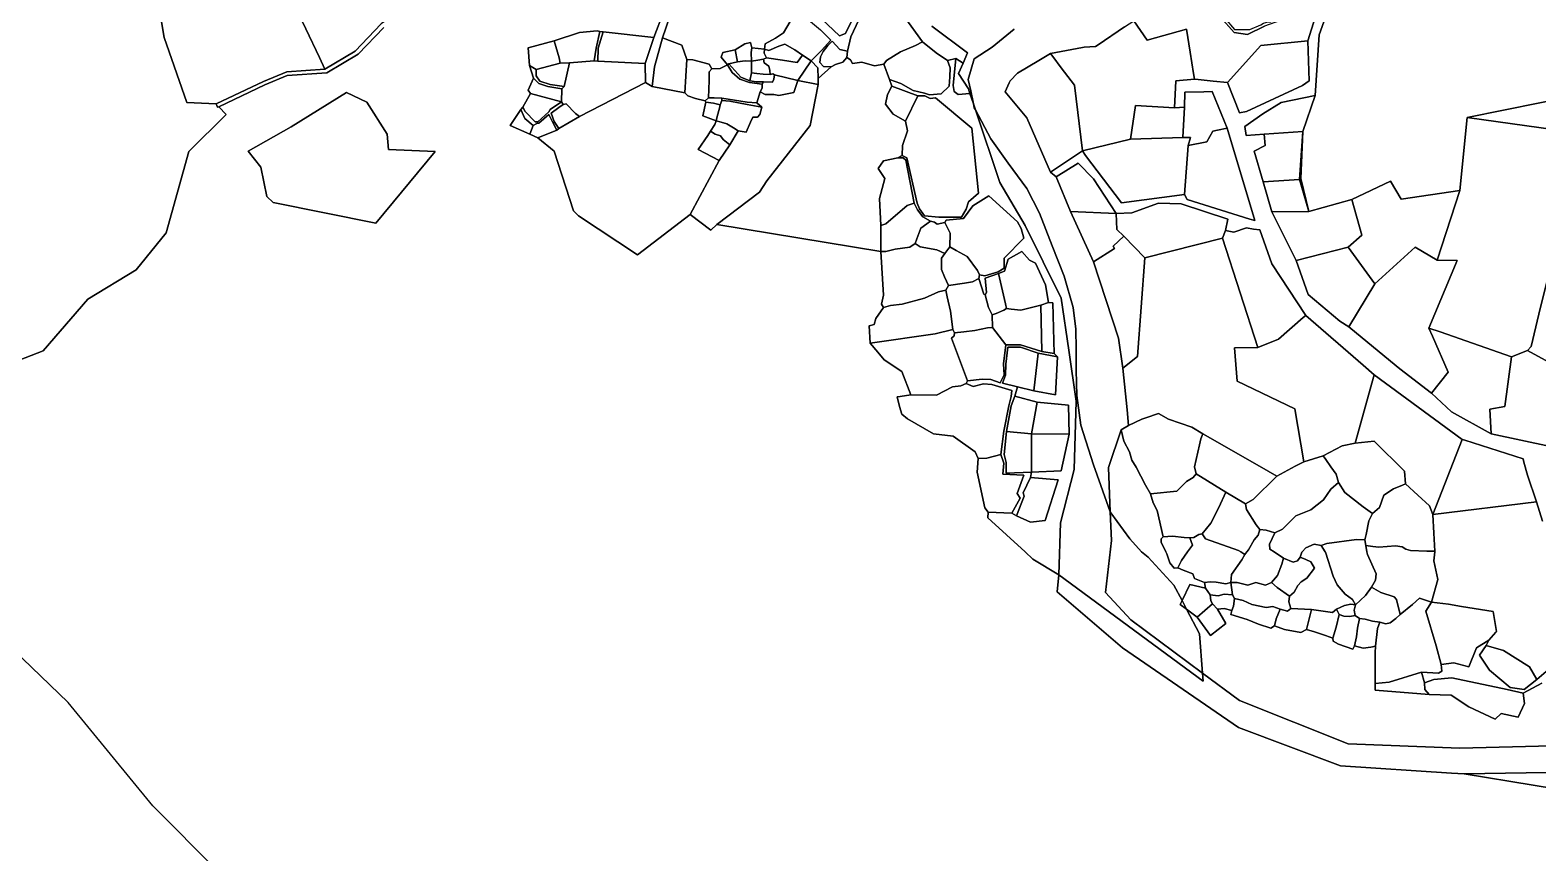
# Model space of a CAD drawing. Extents: x 542555 to 550520, y 1840485 to 1846995.
# Drawn here: x 545214 to 545901, y 1841863 to 1842238 of the extents above; entities that cross this region are included whole.
import ezdxf

# ---------------------------------------------------------------- set-up
doc = ezdxf.new("R2010")
doc.units = 0
doc.layers.add('Level 30', color=7, linetype='Continuous')

msp = doc.modelspace()

# ---------------------------------------------------------------- linework, layer by layer
at = {"layer": 'Level 30'}
for points in [[(545333.43, 1842251.43), (545344.81, 1842282.33), (545350.15, 1842290.67), (545357.52, 1842290.79), (545363.05, 1842299.51), (545363.95, 1842313.6), (545384.76, 1842326.19), (545391.99, 1842325.93), (545413.57, 1842320.89), (545421.29, 1842319.16), (545425.43, 1842312.66), (545429.79, 1842304.23), (545422.92, 1842302.16), (545417.95, 1842301.06), (545406.2, 1842292.88), (545402.12, 1842284.42), (545402.84, 1842248.23), (545385.67, 1842248.75), (545378.92, 1842244.22), (545374.03, 1842240.75), (545362.07, 1842228.25), (545348.26, 1842220), (545345.84, 1842225.35)], [(545219.93, 1842091.72), (545206.25, 1842086.34), (545165.95, 1842138.52), (545110.84, 1842188.15), (545071.35, 1842214.8), (545163.51, 1842303.71), (545217.76, 1842290.23), (545222.0991, 1842285.7313), (545224.17, 1842280.82), (545226.7429, 1842280.9166), (545236.79, 1842270.5), (545251.61, 1842258.82), (545273.22, 1842245.27), (545275.09, 1842234.48), (545285.43, 1842204.79), (545298.73, 1842204.17), (545299.44, 1842202.67), (545299.9295, 1842202.9025), (545303.32, 1842199.32), (545286.33, 1842182.54), (545275.97, 1842145.43), (545262.36, 1842128.62), (545240.33, 1842115.24)], [(545577.76, 1842266.67), (545594.39, 1842257.81), (545592.85, 1842254.2), (545591.38, 1842249.38), (545589.53, 1842244.3), (545585.54, 1842236.32), (545582.82, 1842235.3), (545572.11, 1842245.45), (545558.08, 1842250.37), (545560.38, 1842253.06)], [(545333.43, 1842251.43), (545345.84, 1842225.35), (545348.26, 1842220), (545331.05, 1842218.86), (545320.39, 1842214.46), (545298.73, 1842204.17), (545285.43, 1842204.79), (545275.09, 1842234.48), (545273.22, 1842245.27), (545288.87, 1842253.39), (545320.18, 1842254.47)], [(545754.74, 1842252.19), (545755.22, 1842253.49), (545755.9, 1842249.94), (545756.58, 1842247.92), (545757.84, 1842245.13), (545758.45, 1842243.28), (545762.8, 1842238.1), (545769.8, 1842238.07), (545774.91, 1842240.17), (545776.08, 1842241), (545778.26, 1842241.6), (545779.42, 1842241.64), (545782.93, 1842243.64), (545782.35, 1842244.88), (545787.2, 1842256.15), (545794.84, 1842253.02), (545783.81, 1842242.18), (545776.6, 1842239.7), (545768.78, 1842235.91), (545762.79, 1842236.74), (545756.56, 1842243.67), (545754.6, 1842248.6)], [(545549.04, 1842231.53), (545548.6, 1842229.14), (545542.86, 1842229.78), (545542.3, 1842232.12), (545539.71, 1842231.61), (545535.28, 1842228.8), (545529.72, 1842227.56), (545528.95, 1842225.5), (545531.74, 1842222.06), (545528.42, 1842220.31), (545524.64, 1842220.21), (545523.42, 1842222.38), (545515.94, 1842224.22), (545513.31, 1842224.39), (545511, 1842230.94), (545502.13, 1842234.29), (545505.4, 1842243.56), (545506.46, 1842245.06), (545513.63, 1842245.66), (545541.77, 1842246.59), (545558.57, 1842246.55), (545561.88, 1842244.39), (545557.26, 1842236.55), (545553.71, 1842234.14)], [(545604.31, 1842223.99), (545603.12, 1842222.34), (545598.87, 1842221.57), (545593.02, 1842223.28), (545588.73, 1842222.69), (545587.94, 1842224.3), (545586.22, 1842225.28), (545586.46, 1842228.18), (545587.97, 1842234.76), (545595.34, 1842250.33), (545598.5, 1842251.35), (545605.81, 1842248.04), (545612.25, 1842244.04), (545620.67, 1842232.51), (545617.49, 1842230.9), (545610.58, 1842227.91)], [(545574.6, 1842228.52), (545569.99, 1842223.87), (545566, 1842226.37), (545562.5, 1842228.92), (545558, 1842231.36), (545555.23, 1842230.52), (545550.69, 1842228.49), (545548.6, 1842229.14), (545549.04, 1842231.53), (545553.71, 1842234.14), (545557.26, 1842236.55), (545561.88, 1842244.39), (545569.57, 1842241.69), (545574.24, 1842237.95), (545578.9, 1842233.19)], [(545716.95, 1842242.13), (545723.06, 1842233.3), (545740.94, 1842238.2), (545742.6481, 1842227.7169), (545744.21, 1842218.1305), (545744.65, 1842215.43), (545736.06, 1842214.77), (545735.45, 1842202.42), (545717.8, 1842203.43), (545715.42, 1842188.06), (545693.6, 1842182.85), (545689.95, 1842212.72), (545683.9129, 1842220.7178), (545680.0467, 1842225.8396), (545679.05, 1842227.16), (545693.63, 1842229.98), (545694.3698, 1842230.0264), (545699.53, 1842230.35), (545700.6804, 1842231.13), (545712.7, 1842239.28)], [(545455.56, 1842222.82), (545444.62, 1842219.9), (545441.57, 1842221.7), (545441.04, 1842229.82), (545452.76, 1842233.02), (545455.03, 1842225.22)], [(545472.35, 1842237.57), (545473.68, 1842237.26), (545472, 1842229.61), (545471.03, 1842223.78), (545459.77, 1842222.85), (545455.56, 1842222.82), (545455.03, 1842225.22), (545452.76, 1842233.02), (545464.38, 1842236.81)], [(545473.68, 1842237.26), (545475.07, 1842237.12), (545472.94, 1842229.65), (545472.64, 1842223.72), (545471.03, 1842223.78), (545472, 1842229.61)], [(545475.07, 1842237.12), (545498.19, 1842234.48), (545494.29, 1842222.57), (545472.64, 1842223.72), (545472.94, 1842229.65)], [(545513.31, 1842224.39), (545512.31, 1842209.25), (545497.54, 1842212.15), (545498.49, 1842221.09), (545502.13, 1842234.29), (545511, 1842230.94)], [(545535.28, 1842228.8), (545539.71, 1842231.61), (545542.3, 1842232.12), (545542.86, 1842229.78), (545542.56, 1842227.71), (545542.7, 1842223.72), (545539.86, 1842223.78), (545536.29, 1842223.34)], [(545556.94, 1842224.16), (545549.64, 1842225.16), (545548.57, 1842227.34), (545548.6, 1842229.14), (545550.69, 1842228.49), (545555.23, 1842230.52), (545558, 1842231.36), (545562.5, 1842228.92), (545566, 1842226.37), (545563.52, 1842223.13)], [(545586.46, 1842228.18), (545586.22, 1842225.28), (545584.42, 1842223.23), (545581.05, 1842222.13), (545578.98, 1842221.15), (545575.59, 1842221.24), (545573.85, 1842223.11), (545574.15, 1842225.6), (545575.38, 1842228.02), (545577.6, 1842230.84), (545579.44, 1842232.84), (545583, 1842229.04)], [(545633.32, 1842220.61), (545633.07, 1842216.59), (545632.76, 1842212.29), (545629.19, 1842208.8), (545623.84, 1842208.4), (545621.63, 1842209.06), (545616.39, 1842210.31), (545610.81, 1842213.45), (545605.69, 1842215.34), (545603.12, 1842222.34), (545604.31, 1842223.99), (545610.58, 1842227.91), (545617.49, 1842230.9), (545620.67, 1842232.51), (545626.89, 1842227.44), (545632.08, 1842224)], [(545768.36, 1842200.75), (545765.08, 1842200.13), (545759.69, 1842213.98), (545774.92, 1842230.85), (545796.25, 1842232.89), (545796.97, 1842214.67), (545793.85, 1842212.63)], [(545513.31, 1842224.39), (545515.94, 1842224.22), (545523.42, 1842222.38), (545524.64, 1842220.21), (545523.41, 1842218.83), (545523.4, 1842214.9), (545523.22, 1842206.98), (545521.65, 1842205.66), (545517.16, 1842206.61), (545513.71, 1842207.81), (545512.31, 1842209.25)], [(545611.62, 1842185.29), (545611.43, 1842180.62), (545609.47, 1842179.56), (545602.97, 1842178.27), (545600.44, 1842174.71), (545603.52, 1842170.17), (545601.13, 1842161.06), (545601.66, 1842148.75), (545601.69, 1842136.94), (545527.02, 1842149.2), (545546.4, 1842163.98), (545549.72, 1842169.17), (545569.44, 1842194.3), (545573.18, 1842213.02), (545573.13, 1842215.82), (545578.98, 1842221.15), (545581.05, 1842222.13), (545584.42, 1842223.23), (545586.22, 1842225.28), (545587.94, 1842224.3), (545588.73, 1842222.69), (545593.02, 1842223.28), (545598.87, 1842221.57), (545603.12, 1842222.34), (545605.69, 1842215.34), (545606.64, 1842212.24), (545604.75, 1842208.46), (545603.78, 1842204.14), (545607.3, 1842199.58), (545613, 1842196.36), (545613.79, 1842191.89)], [(545535.28, 1842228.8), (545536.29, 1842223.34), (545532.42, 1842222.44), (545531.74, 1842222.06), (545528.95, 1842225.5), (545529.72, 1842227.56)], [(545548.6, 1842229.14), (545548.57, 1842227.34), (545549.64, 1842225.16), (545548.21, 1842224.66), (545545.6, 1842224.11), (545542.7, 1842223.72), (545542.56, 1842227.71), (545542.86, 1842229.78)], [(545548.21, 1842224.66), (545548.5, 1842222.99), (545550.65, 1842221.48), (545551.15, 1842219.39), (545551.27, 1842217.59), (545548.09, 1842217.76), (545545.19, 1842218.06), (545542.76, 1842218.34), (545542.79, 1842221.04), (545542.7, 1842223.72), (545545.6, 1842224.11)], [(545566, 1842226.37), (545569.99, 1842223.87), (545563.84, 1842214.81), (545553.29, 1842217.41), (545552.5, 1842217.96), (545551.27, 1842217.59), (545551.15, 1842219.39), (545550.65, 1842221.48), (545548.5, 1842222.99), (545548.21, 1842224.66), (545549.64, 1842225.16), (545556.94, 1842224.16), (545563.52, 1842223.13)], [(545655.9, 1842168.32), (545667.48, 1842148.82), (545683.89, 1842115.68), (545687.32, 1842092.03), (545690.78, 1842068.75), (545689.73, 1842037.53), (545683.5, 1842013.28), (545682.75, 1841989.62), (545670.98, 1841996.72), (545667.4, 1842000), (545650.38, 1842015.58), (545650.53, 1842018.17), (545661.42, 1842017.7), (545663.49, 1842016.5), (545669.86, 1842013.63), (545676.53, 1842014.32), (545682.56, 1842032.86), (545669.88, 1842033.9), (545670.3, 1842036.33), (545683.92, 1842036.91), (545687.55, 1842053.62), (545687.26, 1842066.89), (545672.88, 1842068.32), (545662.79, 1842070.99), (545664, 1842075.28), (545671.49, 1842073.47), (545681.29, 1842071.54), (545682.24, 1842088.89), (545680.73, 1842090.47), (545680.14, 1842113.6), (545678.14, 1842113.64), (545676.69, 1842121.68), (545672.11, 1842131.55), (545669.43, 1842133.06), (545665.98, 1842136.9), (545659.75, 1842133.37), (545658.1, 1842127.93), (545655.36, 1842126.97), (545649.21, 1842124.84), (545649.88, 1842118.22), (545649.3, 1842117.26), (545648.7, 1842117.44), (545646.29, 1842124.58), (545646.71, 1842126.26), (545649.12, 1842125.91), (545655.16, 1842127.67), (545657.92, 1842129.4), (545657.94, 1842133.89), (545666.86, 1842143.04), (545665.66, 1842147.44), (545663.91, 1842150.41), (545650.84, 1842162.34), (545643.58, 1842157.81), (545639.38, 1842152.01), (545631.5, 1842151.25), (545630.84, 1842150.08), (545627.39, 1842149.37), (545626.12, 1842150.33), (545624.38, 1842150.72), (545620.81, 1842152.74), (545618.41, 1842155.96), (545616.95, 1842158.93), (545613.12, 1842178.61), (545611.84, 1842179.68), (545609.47, 1842179.56), (545611.43, 1842180.62), (545613.61, 1842179.63), (545618.2, 1842159), (545619.26, 1842156.31), (545621.56, 1842153.22), (545628.05, 1842152.54), (545629.91, 1842152.63), (545638.4, 1842152.62), (545640.56, 1842156.3), (545641.57, 1842159.62), (545646.18, 1842163.55), (545643.19, 1842193.16), (545626.65, 1842206.93), (545624.22, 1842206.62), (545621.67, 1842207.92), (545618.56, 1842207.89), (545606.64, 1842212.24), (545605.69, 1842215.34), (545610.81, 1842213.45), (545616.39, 1842210.31), (545621.63, 1842209.06), (545623.84, 1842208.4), (545629.19, 1842208.8), (545632.76, 1842212.29), (545633.07, 1842216.59), (545633.32, 1842220.61), (545632.08, 1842224), (545635.94, 1842224.84), (545634.62, 1842212.6), (545635.14, 1842209.93), (545636.98, 1842208.5), (545642.28, 1842208.99), (545643.8943, 1842204.1695), (545644.25, 1842202.49), (545644.7981, 1842201.4709)], [(545639.19, 1842222.77), (545637.11, 1842218.08), (545641.58, 1842211.02), (545642.28, 1842208.99), (545636.98, 1842208.5), (545635.14, 1842209.93), (545634.62, 1842212.6), (545635.94, 1842224.84)], [(545679.05, 1842227.16), (545680.0467, 1842225.8396), (545683.9129, 1842220.7178), (545689.95, 1842212.72), (545693.6, 1842182.85), (545679.04, 1842173.11), (545668.19, 1842197.87), (545658.36, 1842209.75), (545660.2331, 1842213.8193), (545660.62, 1842214.66), (545663.94, 1842218.18), (545673.713, 1842223.9882)], [(545444.62, 1842219.9), (545444.64, 1842216.99), (545446.29, 1842214.59), (545450.94, 1842213.02), (545457.37, 1842212.17), (545456.31, 1842211.03), (545450, 1842212.08), (545445.75, 1842213.57), (545443.32, 1842215.99), (545441.57, 1842221.7)], [(545455.56, 1842222.82), (545459.77, 1842222.85), (545457.37, 1842212.17), (545450.94, 1842213.02), (545446.29, 1842214.59), (545444.64, 1842216.99), (545444.62, 1842219.9)], [(545494.39, 1842213.92), (545464.34, 1842198.45), (545462.52, 1842199.89), (545458.25, 1842204.2), (545456.89, 1842204.01), (545456.23, 1842205.13), (545456.31, 1842211.03), (545457.37, 1842212.17), (545459.77, 1842222.85), (545471.03, 1842223.78), (545472.64, 1842223.72), (545494.29, 1842222.57)], [(545547.56, 1842211.41), (545546.76, 1842209.74), (545545.13, 1842204.63), (545540.78, 1842204.95), (545529.24, 1842206.77), (545525.71, 1842207.02), (545523.22, 1842206.98), (545523.4, 1842214.9), (545523.41, 1842218.83), (545524.64, 1842220.21), (545528.42, 1842220.31), (545531.74, 1842222.06), (545533.9, 1842218.56), (545537.37, 1842215.51), (545541.78, 1842213.93), (545547.59, 1842213.26)], [(545542, 1842214.69), (545544.98, 1842214.23), (545548.16, 1842214.34), (545547.59, 1842213.26), (545541.78, 1842213.93), (545537.37, 1842215.51), (545533.9, 1842218.56), (545531.74, 1842222.06), (545532.42, 1842222.44), (545537.83, 1842216.35)], [(545542.7, 1842223.72), (545542.79, 1842221.04), (545542.76, 1842218.34), (545542, 1842214.69), (545537.83, 1842216.35), (545532.42, 1842222.44), (545536.29, 1842223.34), (545539.86, 1842223.78)], [(545552.33, 1842214.04), (545548.16, 1842214.34), (545544.98, 1842214.23), (545542, 1842214.69), (545542.76, 1842218.34), (545545.19, 1842218.06), (545548.09, 1842217.76), (545551.27, 1842217.59), (545552.5, 1842217.96), (545553.29, 1842217.41), (545552.85, 1842215.46)], [(545553.29, 1842217.41), (545563.84, 1842214.81), (545562.01, 1842209.36), (545555.21, 1842208.02), (545552.88, 1842208.55), (545548.95, 1842208.47), (545546.76, 1842209.74), (545547.56, 1842211.41), (545547.59, 1842213.26), (545548.16, 1842214.34), (545552.33, 1842214.04), (545552.85, 1842215.46)], [(545573.13, 1842215.82), (545573.18, 1842213.02), (545563.84, 1842214.81), (545569.99, 1842223.87), (545573.03, 1842220.69)], [(545443.32, 1842215.99), (545445.75, 1842213.57), (545450, 1842212.08), (545456.31, 1842211.03), (545456.23, 1842205.13), (545442.01, 1842208.93), (545440.9, 1842210.46)], [(545524.1, 1842191.79), (545522.83, 1842189.84), (545518.38, 1842183.45), (545528, 1842178.44), (545514.76, 1842153.82), (545490.81, 1842135.46), (545463.93, 1842153.18), (545461.66, 1842155.4), (545452.85, 1842182.68), (545445.39, 1842188.81), (545454.08, 1842192.28), (545454.92, 1842192.98), (545464.34, 1842198.45), (545494.39, 1842213.92), (545497.54, 1842212.15), (545512.31, 1842209.25), (545513.71, 1842207.81), (545517.16, 1842206.61), (545521.65, 1842205.66), (545521.95, 1842205), (545520.56, 1842198.76), (545526.7, 1842196.43), (545525.98, 1842194.89)], [(545563.84, 1842214.81), (545573.18, 1842213.02), (545569.44, 1842194.3), (545549.72, 1842169.17), (545546.4, 1842163.98), (545527.02, 1842149.2), (545524.14, 1842146.66), (545514.76, 1842153.82), (545528, 1842178.44), (545532.8, 1842185.5), (545536.67, 1842191.91), (545540.33, 1842191.39), (545542.26, 1842195.94), (545543.29, 1842198.11), (545545.48, 1842198.09), (545546.5, 1842199.31), (545547.42, 1842202.75), (545545.13, 1842204.63), (545546.76, 1842209.74), (545548.95, 1842208.47), (545552.88, 1842208.55), (545555.21, 1842208.02), (545562.01, 1842209.36)], [(545618.56, 1842207.89), (545613, 1842196.36), (545607.3, 1842199.58), (545603.78, 1842204.14), (545604.75, 1842208.46), (545606.64, 1842212.24)], [(545398.59, 1842182.46), (545371.51, 1842149.83), (545324.74, 1842159.22), (545321.82, 1842162), (545319.14, 1842175.38), (545313.3, 1842182.69), (545332.94, 1842193.69), (545358.21, 1842209.48), (545367.38, 1842205.02), (545376.73, 1842190.36), (545377.29, 1842183.47)], [(545371.51, 1842149.83), (545398.59, 1842182.46), (545377.29, 1842183.47), (545376.73, 1842190.36), (545367.38, 1842205.02), (545358.21, 1842209.48), (545332.94, 1842193.69), (545313.3, 1842182.69), (545319.14, 1842175.38), (545321.82, 1842162), (545324.74, 1842159.22)], [(545456.23, 1842205.13), (545456.89, 1842204.01), (545454.88, 1842202.56), (545451.45, 1842200), (545452.88, 1842196.26), (545454.92, 1842192.98), (545454.08, 1842192.28), (545452.06, 1842196.04), (545450.38, 1842199.35), (545445.75, 1842195.36), (545444.9, 1842195.26), (545443.19, 1842194.32), (545439.52, 1842197.61), (545437.65, 1842201.61), (545438.55, 1842202.71), (545439.55, 1842200.81), (545444.16, 1842196.07), (545445.39, 1842196.11), (545450.34, 1842200.63), (545450.98, 1842201.6)], [(545442.01, 1842208.93), (545456.23, 1842205.13), (545450.98, 1842201.6), (545450.34, 1842200.63), (545445.39, 1842196.11), (545444.16, 1842196.07), (545439.55, 1842200.81), (545438.55, 1842202.71)], [(545456.89, 1842204.01), (545458.25, 1842204.2), (545462.52, 1842199.89), (545464.34, 1842198.45), (545454.92, 1842192.98), (545452.88, 1842196.26), (545451.45, 1842200), (545454.88, 1842202.56)], [(545521.95, 1842205), (545525.41, 1842204.61), (545528.49, 1842203.84), (545528.12, 1842202.27), (545527.1, 1842198.45), (545526.7, 1842196.43), (545520.56, 1842198.76)], [(545523.22, 1842206.98), (545525.71, 1842207.02), (545529.24, 1842206.77), (545529.19, 1842205.75), (545528.49, 1842203.84), (545525.41, 1842204.61), (545521.95, 1842205), (545521.65, 1842205.66)], [(545529.19, 1842205.75), (545532.85, 1842205.38), (545540.72, 1842203.91), (545547.42, 1842202.75), (545546.5, 1842199.31), (545545.48, 1842198.09), (545543.29, 1842198.11), (545542.26, 1842195.94), (545540.33, 1842191.39), (545536.67, 1842191.91), (545534.6, 1842193.23), (545531.5, 1842195.08), (545528.91, 1842195.95), (545526.7, 1842196.43), (545527.1, 1842198.45), (545528.12, 1842202.27), (545528.49, 1842203.84)], [(545545.13, 1842204.63), (545547.42, 1842202.75), (545540.72, 1842203.91), (545532.85, 1842205.38), (545529.19, 1842205.75), (545529.24, 1842206.77), (545540.78, 1842204.95)], [(545646.18, 1842163.55), (545641.57, 1842159.62), (545640.56, 1842156.3), (545638.4, 1842152.62), (545629.91, 1842152.63), (545628.05, 1842152.54), (545621.56, 1842153.22), (545619.26, 1842156.31), (545618.2, 1842159), (545613.61, 1842179.63), (545611.43, 1842180.62), (545611.62, 1842185.29), (545613.79, 1842191.89), (545613, 1842196.36), (545618.56, 1842207.89), (545621.67, 1842207.92), (545624.22, 1842206.62), (545626.65, 1842206.93), (545643.19, 1842193.16)], [(545644.25, 1842202.49), (545643.8943, 1842204.1695), (545644.7981, 1842201.4709)], [(545740.1, 1842202.73), (545739.26, 1842188.95), (545715.42, 1842188.06), (545717.8, 1842203.43), (545735.45, 1842202.42)], [(545750.28, 1842186.95), (545741.78, 1842185.28), (545742.76, 1842188.85), (545739.26, 1842188.95), (545740.1, 1842202.73), (545740.3, 1842209.56), (545748.8519, 1842209.7681), (545752.63, 1842209.86), (545759.48, 1842193.17), (545755.1703, 1842192.2394), (545752.95, 1842191.76)], [(545799.6, 1842208.1), (545793.97, 1842191.7), (545776.41, 1842190.35), (545768.26, 1842189.86), (545767.59, 1842193.9), (545775.8, 1842199.68), (545784.1, 1842204.83)], [(545928.83, 1842189.63), (545868.96, 1842197.99), (545918.6, 1842208)], [(545443.19, 1842194.32), (545441.69, 1842190.42), (545432.82, 1842194.32), (545437.65, 1842201.61), (545439.52, 1842197.61)], [(545443.19, 1842194.32), (545444.9, 1842195.26), (545445.75, 1842195.36), (545450.38, 1842199.35), (545452.06, 1842196.04), (545454.08, 1842192.28), (545445.39, 1842188.81), (545441.69, 1842190.42)], [(545748.3156, 1841944.7658), (545748.6, 1841941.06), (545682.75, 1841989.62), (545683.5, 1842013.28), (545689.73, 1842037.53), (545690.78, 1842068.75), (545687.32, 1842092.03), (545683.89, 1842115.68), (545667.48, 1842148.82), (545655.9, 1842168.32), (545644.7981, 1842201.4709), (545651.86, 1842188.34), (545659.75, 1842177.2), (545668.26, 1842165.7), (545674.04, 1842154.42), (545679.78, 1842139.48), (545685.22, 1842125.7), (545689.28, 1842111.35), (545690.57, 1842101.55), (545690.77, 1842092.49), (545690.74, 1842089.89), (545690.67, 1842082.88), (545690.96, 1842071.27), (545692.9, 1842057.72), (545698.62, 1842039.72), (545706.2791, 1842018.347), (545706.83, 1842005.29), (545704.01, 1841981.5), (545715.59, 1841969.12)], [(545928.83, 1842189.63), (545919.31, 1842144.97), (545909.19, 1842139.05), (545901.637, 1842108.4466), (545898, 1842093.71), (545896.36, 1842091.81), (545889.13, 1842088.94), (545856.6605, 1842100.2608), (545851.5, 1842102.06), (545864.4, 1842132.81), (545855.28, 1842133.03), (545865.52, 1842164.81), (545868.96, 1842197.99)], [(545524.1, 1842191.79), (545526.16, 1842190.34), (545528.68, 1842189.68), (545529.78, 1842188.01), (545532.8, 1842185.5), (545528, 1842178.44), (545518.38, 1842183.45), (545522.83, 1842189.84)], [(545526.7, 1842196.43), (545528.91, 1842195.95), (545531.5, 1842195.08), (545534.6, 1842193.23), (545536.67, 1842191.91), (545532.8, 1842185.5), (545529.78, 1842188.01), (545528.68, 1842189.68), (545526.16, 1842190.34), (545524.1, 1842191.79), (545525.98, 1842194.89)], [(545741.23, 1842160.7), (545740.14, 1842162.99), (545741.78, 1842185.28), (545750.28, 1842186.95), (545752.95, 1842191.76), (545755.1703, 1842192.2394), (545759.48, 1842193.17), (545772.12, 1842151.05), (545769.9198, 1842151.7373)], [(545776.41, 1842190.35), (545793.97, 1842191.7), (545792.53, 1842169.76), (545775.87, 1842168.72), (545771.8, 1842182.69), (545776.85, 1842185.24)], [(545793.97, 1842191.7), (545793.03, 1842170.26), (545796.74, 1842155.22), (545792.53, 1842169.76)], [(545739.26, 1842188.95), (545742.76, 1842188.85), (545741.78, 1842185.28), (545740.14, 1842162.99), (545711.41, 1842159.11), (545694.89, 1842180.73), (545693.6, 1842182.85), (545715.42, 1842188.06)], [(545603.95, 1842149.49), (545601.66, 1842148.75), (545601.13, 1842161.06), (545603.52, 1842170.17), (545600.44, 1842174.71), (545602.97, 1842178.27), (545609.47, 1842179.56), (545611.84, 1842179.68), (545613.12, 1842178.61), (545616.95, 1842158.93), (545613.7, 1842157.92)], [(545708.97, 1842154.26), (545688.2, 1842155.22), (545681.59, 1842170.91), (545691.62, 1842177.24), (545698.55, 1842170.02)], [(545792.53, 1842169.76), (545796.74, 1842155.22), (545779.88, 1842155.09), (545775.87, 1842168.72)], [(545663.91, 1842150.41), (545665.66, 1842147.44), (545666.86, 1842143.04), (545657.94, 1842133.89), (545657.92, 1842129.4), (545655.16, 1842127.67), (545649.12, 1842125.91), (545646.71, 1842126.26), (545645.74, 1842128.29), (545641.01, 1842134.67), (545636.04, 1842137.34), (545633.2, 1842139.04), (545633.25, 1842145.3), (545630.84, 1842150.08), (545631.5, 1842151.25), (545639.38, 1842152.01), (545643.58, 1842157.81), (545650.84, 1842162.34)], [(545816.4, 1842160.62), (545833.98, 1842168.99), (545838.89, 1842160.79), (545865.52, 1842164.81), (545855.28, 1842133.03), (545845.14, 1842138.87), (545826.79, 1842122.23), (545814.63, 1842138.92), (545820.94, 1842144.33)], [(545618.04, 1842142.7), (545617.27, 1842140.57), (545614.86, 1842138.88), (545608.15, 1842138.07), (545604.01, 1842136.88), (545601.69, 1842136.94), (545601.66, 1842148.75), (545603.95, 1842149.49), (545613.7, 1842157.92), (545616.95, 1842158.93), (545618.41, 1842155.96), (545620.81, 1842152.74), (545624.38, 1842150.72), (545619.97, 1842147.54)], [(545738.6, 1842158.7), (545759.76, 1842151.68), (545758.81, 1842146.5), (545757.37, 1842143.06), (545722.01, 1842134.1), (545712.46, 1842143.93), (545709.18, 1842146.95), (545708.97, 1842154.26), (545716.1, 1842154.53), (545728.18, 1842158.98)], [(545816.4, 1842160.62), (545820.94, 1842144.33), (545814.63, 1842138.92), (545790.98, 1842132.82), (545779.88, 1842155.09), (545796.74, 1842155.22)], [(545633.25, 1842145.3), (545633.2, 1842139.04), (545630.9, 1842135.97), (545627.19, 1842137.71), (545619.64, 1842139.1), (545617.27, 1842140.57), (545618.04, 1842142.7), (545619.97, 1842147.54), (545624.38, 1842150.72), (545626.12, 1842150.33), (545627.39, 1842149.37), (545630.84, 1842150.08)], [(545708.23, 1842138.31), (545698.65, 1842132.27), (545688.2, 1842155.22), (545708.97, 1842154.26), (545709.18, 1842146.95), (545712.46, 1842143.93), (545707.58, 1842139.44)], [(545712.46, 1842143.93), (545722.01, 1842134.1), (545718.71, 1842089.06), (545712.05, 1842083.83), (545709.98, 1842097.51), (545698.65, 1842132.27), (545708.23, 1842138.31), (545707.58, 1842139.44)], [(545790.4889, 1842039.0243), (545782.11, 1842034.58), (545774.2959, 1842039.0661), (545748.51, 1842053.87), (545743.36, 1842056.95), (545732.74, 1842060.48), (545728.27, 1842063.14), (545722.4873, 1842061.1342), (545720.63, 1842060.49), (545714.63, 1842057.6), (545713.9212, 1842064.8065), (545712.05, 1842083.83), (545718.71, 1842089.06), (545722.01, 1842134.1), (545757.37, 1842143.06), (545773.51, 1842093.14), (545762.83, 1842092.96), (545764.12, 1842077.83), (545790.31, 1842065.23), (545794.44, 1842041.12)], [(545782.99, 1842097.02), (545773.51, 1842093.14), (545757.37, 1842143.06), (545758.81, 1842146.5), (545762.52, 1842145.68), (545768.34, 1842147.68), (545771.5426, 1842147.1832), (545774.4, 1842146.74), (545779.95, 1842131.28), (545795.44, 1842107.83), (545794.2356, 1842106.7842)], [(545938.94, 1842146.33), (545945.33, 1842125.48), (545958.6223, 1842110.03), (545958.76, 1842109.87), (545934.34, 1842091.06), (545922.54, 1842088.16), (545912.76, 1842082.81), (545896.36, 1842091.81), (545898, 1842093.71), (545901.637, 1842108.4466), (545909.19, 1842139.05), (545919.31, 1842144.97)], [(545630.9, 1842135.97), (545629.28, 1842133.92), (545629.32, 1842128.77), (545630.76, 1842125.45), (545632.55, 1842121.45), (545631.3, 1842119.26), (545627.95, 1842118.61), (545621.53, 1842115.7), (545611.46, 1842112.95), (545606.16, 1842112.33), (545602.91, 1842111.35), (545601.94, 1842112.94), (545602.84, 1842117.04), (545601.69, 1842136.94), (545604.01, 1842136.88), (545608.15, 1842138.07), (545614.86, 1842138.88), (545617.27, 1842140.57), (545619.64, 1842139.1), (545627.19, 1842137.71)], [(545633.2, 1842139.04), (545636.04, 1842137.34), (545641.01, 1842134.67), (545645.74, 1842128.29), (545646.71, 1842126.26), (545646.29, 1842124.58), (545643.43, 1842123.18), (545639.88, 1842122.48), (545632.55, 1842121.45), (545630.76, 1842125.45), (545629.32, 1842128.77), (545629.28, 1842133.92), (545630.9, 1842135.97)], [(545678.14, 1842113.64), (545674.65, 1842112.42), (545665.43, 1842110.23), (545661.06, 1842110.69), (545658.94, 1842110.99), (545658.48, 1842113.15), (545655.36, 1842126.97), (545658.1, 1842127.93), (545659.75, 1842133.37), (545665.98, 1842136.9), (545669.43, 1842133.06), (545672.11, 1842131.55), (545676.69, 1842121.68)], [(545814.63, 1842138.92), (545826.79, 1842122.23), (545814.94, 1842102.6), (545810.83, 1842105.17), (545796.43, 1842117.27), (545790.98, 1842132.82)], [(545855.28, 1842133.03), (545864.4, 1842132.81), (545851.5, 1842102.06), (545853.1278, 1842098.3127), (545860.24, 1842081.94), (545852.63, 1842072.3), (545838.2812, 1842083.4691), (545836.52, 1842084.84), (545814.94, 1842102.6), (545826.79, 1842122.23), (545845.14, 1842138.87)], [(545639.44, 1842100.34), (545635.31, 1842099.89), (545634.44, 1842101.44), (545633.44, 1842109.69), (545631.94, 1842116.26), (545631.3, 1842119.26), (545632.55, 1842121.45), (545639.88, 1842122.48), (545643.43, 1842123.18), (545646.29, 1842124.58), (545648.7, 1842117.44), (545649.3, 1842117.26), (545650.79, 1842111.46), (545652.38, 1842108.11), (545652.62, 1842102.36), (545650.27, 1842102.19), (545644.58, 1842100.94)], [(545654.28, 1842108.61), (545652.38, 1842108.11), (545650.79, 1842111.46), (545649.3, 1842117.26), (545649.88, 1842118.22), (545649.21, 1842124.84), (545655.36, 1842126.97), (545658.48, 1842113.15), (545658.94, 1842110.99), (545657.71, 1842110.23)], [(545626.5, 1842099.37), (545596.9, 1842095.17), (545596.36, 1842103.1), (545598.71, 1842103.64), (545599.41, 1842106.41), (545602.91, 1842111.35), (545606.16, 1842112.33), (545611.46, 1842112.95), (545621.53, 1842115.7), (545627.95, 1842118.61), (545631.3, 1842119.26), (545631.94, 1842116.26), (545633.44, 1842109.69), (545634.44, 1842101.44)], [(545674.65, 1842112.42), (545675.11, 1842091.4), (545665.29, 1842094.33), (545658.58, 1842094.43), (545652.62, 1842102.36), (545652.38, 1842108.11), (545654.28, 1842108.61), (545657.71, 1842110.23), (545658.94, 1842110.99), (545661.06, 1842110.69), (545665.43, 1842110.23)], [(545680.73, 1842090.47), (545675.11, 1842091.4), (545674.65, 1842112.42), (545678.14, 1842113.64), (545680.14, 1842113.6)], [(545795.44, 1842107.83), (545821.4838, 1842085.0972), (545826.51, 1842080.71), (545817.86, 1842049.54), (545811.9, 1842048.33), (545803.32, 1842043.78), (545794.44, 1842041.12), (545790.31, 1842065.23), (545764.12, 1842077.83), (545762.83, 1842092.96), (545773.51, 1842093.14), (545782.99, 1842097.02), (545794.2356, 1842106.7842)], [(545635.31, 1842099.89), (545635.18, 1842098.51), (545633.92, 1842097.51), (545641.21, 1842077.94), (545640.6, 1842076.76), (545638.12, 1842075.78), (545634.42, 1842075.25), (545627.03, 1842071.44), (545615.34, 1842071.59), (545611.26, 1842082.27), (545603.22, 1842087.58), (545600.35, 1842091.05), (545596.9, 1842095.17), (545626.5, 1842099.37), (545634.44, 1842101.44)], [(545652.62, 1842102.36), (545658.58, 1842094.43), (545657.64, 1842085.72), (545657.86, 1842080.76), (545656.04, 1842077.02), (545651.75, 1842078.6), (545647.82, 1842078.76), (545641.21, 1842077.94), (545633.92, 1842097.51), (545635.18, 1842098.51), (545635.31, 1842099.89), (545639.44, 1842100.34), (545644.58, 1842100.94), (545650.27, 1842102.19)], [(545851.5, 1842102.06), (545856.6605, 1842100.2608), (545889.13, 1842088.94), (545886.02, 1842066.23), (545879.18, 1842065.08), (545879.78, 1842053.86), (545861.75, 1842063.88), (545852.63, 1842072.3), (545860.24, 1842081.94), (545853.1278, 1842098.3127)], [(545682.24, 1842088.89), (545673.46, 1842090.54), (545665.39, 1842093.36), (545659.58, 1842093.36), (545658.59, 1842085.56), (545658.47, 1842080.58), (545657.21, 1842076.91), (545664, 1842075.28), (545662.79, 1842070.99), (545661.1, 1842066.62), (545658.98, 1842054.93), (545657.9, 1842044.43), (545658.85, 1842040.84), (545658.77, 1842035.97), (545670.3, 1842036.33), (545669.88, 1842033.9), (545666.53, 1842027.01), (545667.07, 1842025.42), (545663.49, 1842016.5), (545661.42, 1842017.7), (545665.17, 1842024.56), (545663.88, 1842026.58), (545666.88, 1842035.05), (545657.36, 1842035.43), (545657.81, 1842040.54), (545656.4, 1842044.45), (545657.69, 1842055.06), (545660.05, 1842066.64), (545661.05, 1842070.82), (545661.36, 1842073.58), (545652.34, 1842076.32), (545648.49, 1842076.68), (545643.78, 1842075.42), (545640.6, 1842076.76), (545641.21, 1842077.94), (545647.82, 1842078.76), (545651.75, 1842078.6), (545656.04, 1842077.02), (545657.86, 1842080.76), (545657.64, 1842085.72), (545658.58, 1842094.43), (545665.29, 1842094.33), (545675.11, 1842091.4), (545680.73, 1842090.47)], [(545673.46, 1842090.54), (545671.49, 1842073.47), (545664, 1842075.28), (545657.21, 1842076.91), (545658.47, 1842080.58), (545658.59, 1842085.56), (545659.58, 1842093.36), (545665.39, 1842093.36)], [(545673.46, 1842090.54), (545682.24, 1842088.89), (545681.29, 1842071.54), (545671.49, 1842073.47)], [(545896.36, 1842091.81), (545912.76, 1842082.81), (545911.94, 1842072.73), (545905.89, 1842070.24), (545906.81, 1842048.09), (545879.78, 1842053.86), (545879.18, 1842065.08), (545886.02, 1842066.23), (545889.13, 1842088.94)], [(545866.58, 1842051.26), (545853.25, 1842017.13), (545851.7, 1842020.98), (545846.46, 1842025.82), (545840.79, 1842030.98), (545840.37, 1842036.83), (545826.53, 1842050.5), (545817.86, 1842049.54), (545826.51, 1842080.71)], [(545652.34, 1842076.32), (545661.36, 1842073.58), (545661.05, 1842070.82), (545660.05, 1842066.64), (545657.69, 1842055.06), (545656.4, 1842044.45), (545650, 1842042.8), (545646.07, 1842042.65), (545644.63, 1842045.62), (545634.69, 1842052.75), (545625.7, 1842053.82), (545613.84, 1842060.66), (545611.33, 1842062.85), (545610.12, 1842066.26), (545609.11, 1842070.63), (545610.51, 1842070.86), (545615.34, 1842071.59), (545627.03, 1842071.44), (545634.42, 1842075.25), (545638.12, 1842075.78), (545640.6, 1842076.76), (545643.78, 1842075.42), (545648.49, 1842076.68)], [(545672.88, 1842068.32), (545670.29, 1842053.9), (545658.98, 1842054.93), (545661.1, 1842066.62), (545662.79, 1842070.99)], [(545687.55, 1842053.62), (545670.29, 1842053.9), (545672.88, 1842068.32), (545687.26, 1842066.89)], [(545714.63, 1842057.6), (545720.63, 1842060.49), (545722.4873, 1842061.1342), (545728.27, 1842063.14), (545732.74, 1842060.48), (545743.36, 1842056.95), (545748.51, 1842053.87), (545747.49, 1842051.57), (545746.8889, 1842048.836), (545744.68, 1842038.79), (545745.38, 1842035.58), (545744.1, 1842033.91), (545741.04, 1842032.12), (545736.63, 1842027.7), (545724.65, 1842026.46), (545722.27, 1842030.41), (545718.06, 1842038.6), (545716.13, 1842041.79), (545715.05, 1842045.58), (545712.45, 1842050.49), (545711.16, 1842055.64)], [(545670.29, 1842053.9), (545670.3, 1842036.33), (545658.77, 1842035.97), (545658.85, 1842040.84), (545657.9, 1842044.43), (545658.98, 1842054.93)], [(545670.29, 1842053.9), (545687.55, 1842053.62), (545683.92, 1842036.91), (545670.3, 1842036.33)], [(545749.26, 1841986.14), (545749.59, 1841983.45), (545742.56, 1841985.22), (545738.9789, 1841977.8066), (545735.28, 1841984.83), (545723.59, 1841997.57), (545720.53, 1842000), (545715.1, 1842005.96), (545706.45, 1842017.87), (545706.2791, 1842018.347), (545705.43, 1842038.47), (545711.16, 1842055.64), (545712.45, 1842050.49), (545715.05, 1842045.58), (545716.13, 1842041.79), (545718.06, 1842038.6), (545722.27, 1842030.41), (545724.65, 1842026.46), (545725.75, 1842022.4), (545727.7, 1842018.85), (545730.42, 1842006.88), (545729.48, 1842005.93), (545729.49, 1842004.5), (545731.58, 1842000), (545731.97, 1841999.15), (545733.39, 1841995.05), (545735.38, 1841992.56), (545737.05, 1841992.79), (545739.4, 1841991.74), (545743.86, 1841990.05), (545744.66, 1841987.91)], [(545748.51, 1842053.87), (545774.2959, 1842039.0661), (545782.11, 1842034.58), (545771.44, 1842023.9), (545767.84, 1842021.98), (545758.86, 1842027.19), (545745.38, 1842035.58), (545744.68, 1842038.79), (545746.8889, 1842048.836), (545747.49, 1842051.57)], [(545828.95, 1842020.26), (545825.74, 1842017.46), (545821.5, 1842020.55), (545813.21, 1842027.14), (545810.23, 1842031.64), (545809.19, 1842035.44), (545806.82, 1842038.74), (545804.4915, 1842042.093), (545803.32, 1842043.78), (545811.9, 1842048.33), (545817.86, 1842049.54), (545826.53, 1842050.5), (545840.37, 1842036.83), (545840.79, 1842030.98), (545839.3636, 1842030.3777), (545835.39, 1842028.7), (545830.89, 1842025.83)], [(545900.45, 1842022.86), (545853.25, 1842017.13), (545866.58, 1842051.26), (545867.7878, 1842050.8787), (545894.36, 1842042.49), (545894.7908, 1842040.9169), (545896.4, 1842035.04)], [(545657.36, 1842035.43), (545666.88, 1842035.05), (545663.88, 1842026.58), (545665.17, 1842024.56), (545661.42, 1842017.7), (545650.53, 1842018.17), (545649.12, 1842020.08), (545645.56, 1842036.44), (545646.07, 1842042.65), (545650, 1842042.8), (545656.4, 1842044.45), (545657.81, 1842040.54)], [(545784.68, 1842010.39), (545781.26, 1842008.66), (545777.31, 1842009.98), (545774.48, 1842010.16), (545772.67, 1842012.32), (545768.29, 1842019.36), (545767.84, 1842021.98), (545771.44, 1842023.9), (545782.11, 1842034.58), (545790.4889, 1842039.0243), (545794.44, 1842041.12), (545803.32, 1842043.78), (545804.4915, 1842042.093), (545806.82, 1842038.74), (545809.19, 1842035.44), (545810.23, 1842031.64), (545806.78, 1842028.66), (545803.4, 1842023.7), (545797.64, 1842019.2), (545790.86, 1842016.39)], [(545669.88, 1842033.9), (545682.56, 1842032.86), (545676.53, 1842014.32), (545669.86, 1842013.63), (545663.49, 1842016.5), (545667.07, 1842025.42), (545666.53, 1842027.01)], [(545752.1, 1842013.17), (545748.2, 1842008.21), (545746.63, 1842007.9), (545744.41, 1842006.65), (545742.53, 1842006.49), (545739.98, 1842006.62), (545734.62, 1842007.24), (545730.42, 1842006.88), (545727.7, 1842018.85), (545725.75, 1842022.4), (545724.65, 1842026.46), (545736.63, 1842027.7), (545741.04, 1842032.12), (545744.1, 1842033.91), (545745.38, 1842035.58), (545758.86, 1842027.19), (545755.69, 1842020.25)], [(545810.23, 1842031.64), (545813.21, 1842027.14), (545821.5, 1842020.55), (545825.74, 1842017.46), (545824.15, 1842014.19), (545822.84, 1842007.92), (545822.26, 1842005.59), (545818.42, 1842005.64), (545805.01, 1842003.88), (545802.4, 1842002.94), (545799.1, 1842003.56), (545795.31, 1842001.88), (545793.65, 1842000), (545793.63, 1841999.98), (545792.84, 1841997.63), (545791.64, 1841995.89), (545789.67, 1841995.28), (545785.14, 1841997.18), (545780.89, 1842000), (545778.94, 1842001.29), (545778.77, 1842003.52), (545781.26, 1842008.66), (545784.68, 1842010.39), (545790.86, 1842016.39), (545797.64, 1842019.2), (545803.4, 1842023.7), (545806.78, 1842028.66)], [(545767.84, 1842021.98), (545768.29, 1842019.36), (545772.67, 1842012.32), (545774.48, 1842010.16), (545773.62, 1842007.66), (545771.82, 1842005.59), (545769.31, 1842000.96), (545768.52, 1842000), (545767.62, 1841998.9), (545765.78, 1842000), (545764.7, 1842000.65), (545749.58, 1842006.05), (545748.2, 1842008.21), (545752.1, 1842013.17), (545755.69, 1842020.25), (545758.86, 1842027.19)], [(545853.25, 1842017.13), (545853.7389, 1842008.4891), (545854.2, 1842000.34), (545850.57, 1842000.39), (545843.1, 1842000.68), (545841.01, 1842001.26), (545839.29, 1842002.36), (545836.28, 1842002.74), (545828.58, 1842002.25), (545825.94, 1842002.54), (545822.65, 1842003), (545822.26, 1842005.59), (545822.84, 1842007.92), (545824.15, 1842014.19), (545825.74, 1842017.46), (545828.95, 1842020.26), (545830.89, 1842025.83), (545835.39, 1842028.7), (545839.3636, 1842030.3777), (545840.79, 1842030.98), (545846.46, 1842025.82), (545851.7, 1842020.98)], [(545715.59, 1841969.12), (545704.01, 1841981.5), (545706.83, 1842005.29), (545706.2791, 1842018.347), (545706.45, 1842017.87), (545715.1, 1842005.96), (545720.53, 1842000), (545723.59, 1841997.57), (545735.28, 1841984.83), (545738.9789, 1841977.8066), (545738.14, 1841976.07), (545741.0548, 1841973.8648), (545746.94, 1841962.69), (545748.3156, 1841944.7658)], [(545738.73, 1841996.06), (545737.05, 1841992.79), (545735.38, 1841992.56), (545733.39, 1841995.05), (545731.97, 1841999.15), (545731.58, 1842000), (545729.49, 1842004.5), (545729.48, 1842005.93), (545730.42, 1842006.88), (545734.62, 1842007.24), (545739.98, 1842006.62), (545742.53, 1842006.49), (545743.66, 1842003.08), (545741.5, 1842000)], [(545761.48, 1841989.74), (545761.2, 1841986.1), (545758.97, 1841985.54), (545754.45, 1841986.26), (545751.72, 1841986.41), (545749.26, 1841986.14), (545744.66, 1841987.91), (545743.86, 1841990.05), (545739.4, 1841991.74), (545737.05, 1841992.79), (545738.73, 1841996.06), (545741.5, 1842000), (545743.66, 1842003.08), (545742.53, 1842006.49), (545744.41, 1842006.65), (545746.63, 1842007.9), (545748.2, 1842008.21), (545749.58, 1842006.05), (545764.7, 1842000.65), (545765.78, 1842000), (545767.62, 1841998.9), (545766.14, 1841996.48)], [(545782.5, 1841989.23), (545779.76, 1841986.04), (545776.95, 1841984.83), (545772.66, 1841986.04), (545768.98, 1841984.8), (545764.09, 1841986.03), (545761.2, 1841986.1), (545761.48, 1841989.74), (545766.14, 1841996.48), (545767.62, 1841998.9), (545768.52, 1842000), (545769.31, 1842000.96), (545771.82, 1842005.59), (545773.62, 1842007.66), (545774.48, 1842010.16), (545777.31, 1842009.98), (545781.26, 1842008.66), (545778.77, 1842003.52), (545778.94, 1842001.29), (545780.89, 1842000), (545785.14, 1841997.18), (545784.4, 1841994.39)], [(545827.2, 1841987.19), (545825.23, 1841984.02), (545822.57, 1841980.19), (545818.02, 1841975.9), (545816.61, 1841978.34), (545813.3, 1841980.79), (545809.68, 1841985.02), (545807.89, 1841988.98), (545804.34, 1841999.85), (545804.25, 1842000), (545802.4, 1842002.94), (545805.01, 1842003.88), (545818.42, 1842005.64), (545822.26, 1842005.59), (545822.65, 1842003), (545823.24, 1842000), (545823.46, 1841998.89), (545827.48, 1841990.08)], [(545792.84, 1841997.63), (545795.38, 1841996.56), (545797.67, 1841995.45), (545799.32, 1841992.66), (545795.9, 1841988.09), (545793.29, 1841986.44), (545791.74, 1841984.64), (545790.13, 1841981.73), (545787.96, 1841979.91), (545782.3, 1841983.76), (545779.76, 1841986.04), (545782.5, 1841989.23), (545784.4, 1841994.39), (545785.14, 1841997.18), (545789.67, 1841995.28), (545791.64, 1841995.89)], [(545811.37, 1841974.84), (545809.34, 1841973.95), (545807.56, 1841972.46), (545797.97, 1841973.84), (545788.57, 1841974.22), (545787.57, 1841977.22), (545787.96, 1841979.91), (545790.13, 1841981.73), (545791.74, 1841984.64), (545793.29, 1841986.44), (545795.9, 1841988.09), (545799.32, 1841992.66), (545797.67, 1841995.45), (545795.38, 1841996.56), (545792.84, 1841997.63), (545793.63, 1841999.98), (545793.65, 1842000), (545795.31, 1842001.88), (545799.1, 1842003.56), (545802.4, 1842002.94), (545804.25, 1842000), (545804.34, 1841999.85), (545807.89, 1841988.98), (545809.68, 1841985.02), (545813.3, 1841980.79), (545816.61, 1841978.34), (545818.02, 1841975.9), (545815.96, 1841976.18), (545813.07, 1841975.64)], [(545854.2, 1842000.34), (545854.17, 1842000), (545853.77, 1841995.98), (545855.53, 1841987.45), (545852.61, 1841977.13), (545847.21, 1841978.93), (545843.95, 1841975.98), (545838.3, 1841971.47), (545836.73, 1841978.3), (545835.64, 1841979.61), (545829.52, 1841981.54), (545825.23, 1841984.02), (545827.2, 1841987.19), (545827.48, 1841990.08), (545823.46, 1841998.89), (545823.24, 1842000), (545822.65, 1842003), (545825.94, 1842002.54), (545828.58, 1842002.25), (545836.28, 1842002.74), (545839.29, 1842002.36), (545841.01, 1842001.26), (545843.1, 1842000.68), (545850.57, 1842000.39)], [(545752.88, 1841976.34), (545745.78, 1841970.29), (545741.0548, 1841973.8648), (545738.9789, 1841977.8066), (545742.56, 1841985.22), (545749.59, 1841983.45), (545751.75, 1841980.43), (545752.02, 1841977.66)], [(545761.2, 1841986.1), (545762.03, 1841980.5), (545758.13, 1841980.77), (545755.36, 1841980.07), (545751.75, 1841980.43), (545749.59, 1841983.45), (545749.26, 1841986.14), (545751.72, 1841986.41), (545754.45, 1841986.26), (545758.97, 1841985.54)], [(545785.34, 1841973.46), (545783.61, 1841973.91), (545780.39, 1841975.08), (545777.36, 1841974.73), (545770.71, 1841976.04), (545766.87, 1841977.8), (545762.89, 1841978.8), (545762.03, 1841980.5), (545761.2, 1841986.1), (545764.09, 1841986.03), (545768.98, 1841984.8), (545772.66, 1841986.04), (545776.95, 1841984.83), (545779.76, 1841986.04), (545782.3, 1841983.76), (545787.96, 1841979.91), (545787.57, 1841977.22), (545788.57, 1841974.22), (545786.98, 1841972.95)], [(545825.23, 1841984.02), (545829.52, 1841981.54), (545835.64, 1841979.61), (545836.73, 1841978.3), (545838.3, 1841971.47), (545836.39, 1841969.61), (545833.76, 1841967.76), (545831.83, 1841967.27), (545829.15, 1841968.01), (545825.8, 1841968.41), (545822.48, 1841969.35), (545819.82, 1841969.74), (545817.89, 1841971.04), (545817.35, 1841973.48), (545818.02, 1841975.9), (545822.57, 1841980.19)], [(545738.14, 1841976.07), (545738.9789, 1841977.8066), (545741.0548, 1841973.8648)], [(545762.03, 1841980.5), (545762.89, 1841978.8), (545762.42, 1841975.24), (545761.7, 1841973.32), (545758.19, 1841974.21), (545755.12, 1841973.88), (545752.88, 1841976.34), (545752.02, 1841977.66), (545751.75, 1841980.43), (545755.36, 1841980.07), (545758.13, 1841980.77)], [(545762.89, 1841978.8), (545766.87, 1841977.8), (545770.71, 1841976.04), (545777.36, 1841974.73), (545780.39, 1841975.08), (545783.61, 1841973.91), (545781.91, 1841969.48), (545781.06, 1841966.35), (545779.44, 1841965.3), (545773.73, 1841967.05), (545768.66, 1841969.2), (545761.13, 1841971.42), (545761.7, 1841973.32), (545762.42, 1841975.24)], [(545855.79, 1841944.72), (545848.04, 1841945.18), (545833.28, 1841940.64), (545827.05, 1841940.07), (545827.03, 1841954.03), (545827.2, 1841957.08), (545827.98, 1841965.14), (545829.15, 1841968.01), (545831.83, 1841967.27), (545833.76, 1841967.76), (545836.39, 1841969.61), (545838.3, 1841971.47), (545843.95, 1841975.98), (545847.21, 1841978.93), (545852.61, 1841977.13), (545850.04, 1841972.99), (545854.85, 1841957.27), (545857.12, 1841948.77), (545857.38, 1841945.7)], [(545882.0143, 1841963.4768), (545878.83, 1841959.74), (545873.22, 1841956.33), (545869.7, 1841947.65), (545862.83, 1841949.42), (545857.12, 1841948.77), (545854.85, 1841957.27), (545850.04, 1841972.99), (545852.61, 1841977.13), (545860.41, 1841976.14), (545866.3251, 1841975.1682), (545880.74, 1841972.8), (545882.23, 1841963.73)], [(545755.12, 1841973.88), (545758.97, 1841967.38), (545751.88, 1841961.98), (545745.78, 1841970.29), (545752.88, 1841976.34)], [(545797.97, 1841973.84), (545795.71, 1841964.73), (545793.04, 1841963.27), (545785.58, 1841964.68), (545781.06, 1841966.35), (545781.91, 1841969.48), (545783.61, 1841973.91), (545785.34, 1841973.46), (545786.98, 1841972.95), (545788.57, 1841974.22)], [(545809.34, 1841973.95), (545810.61, 1841971.45), (545809.17, 1841965.71), (545807.69, 1841960.68), (545804.37, 1841961.93), (545799.26, 1841963.65), (545795.71, 1841964.73), (545797.97, 1841973.84), (545807.56, 1841972.46)], [(545817.89, 1841971.04), (545819.82, 1841969.74), (545818.88, 1841965.34), (545818.49, 1841961.26), (545817.54, 1841957.18), (545816.83, 1841955.7), (545810.28, 1841957.96), (545807.8, 1841959.27), (545807.69, 1841960.68), (545809.17, 1841965.71), (545810.61, 1841971.45), (545812.62, 1841970.68), (545815.5, 1841970.53)], [(545809.34, 1841973.95), (545811.37, 1841974.84), (545813.07, 1841975.64), (545815.96, 1841976.18), (545818.02, 1841975.9), (545817.35, 1841973.48), (545817.89, 1841971.04), (545815.5, 1841970.53), (545812.62, 1841970.68), (545810.61, 1841971.45)], [(545819.82, 1841969.74), (545822.48, 1841969.35), (545825.8, 1841968.41), (545829.15, 1841968.01), (545827.98, 1841965.14), (545827.2, 1841957.08), (545825.01, 1841956.67), (545821.46, 1841956.19), (545817.54, 1841957.18), (545818.49, 1841961.26), (545818.88, 1841965.34)], [(545877.58, 1841957.4), (545885.48, 1841955.14), (545897.35, 1841947.58), (545900.63, 1841941.83), (545894.94, 1841937.3), (545888.56, 1841938.26), (545879.05, 1841946.15), (545874.47, 1841952.99)], [(545827.05, 1841937.07), (545827.05, 1841940.07), (545833.28, 1841940.64), (545848.04, 1841945.18), (545849.51, 1841940.3), (545849.54, 1841937.32), (545851.55, 1841934.98)], [(545861.66, 1841934.75), (545851.55, 1841934.98), (545849.54, 1841937.32), (545849.51, 1841940.3), (545853.78, 1841941.83), (545861.92, 1841942.59), (545887.15, 1841937.32), (545894.36, 1841935.68), (545894.96, 1841930.89), (545892.2, 1841924.64), (545884.39, 1841926.37), (545881.64, 1841923.84), (545869.61, 1841929.34)], [(545931.4, 1841894.51), (545930.36, 1841888.54), (545867.59, 1841898.88), (545933.29, 1841900.01)]]:
    msp.add_lwpolyline(points, close=True, dxfattribs=at)
for points in [[(545903.23, 1842014.02), (545900.45, 1842022.86), (545896.4, 1842035.04), (545894.7908, 1842040.9169), (545894.36, 1842042.49), (545867.7878, 1842050.8787), (545866.58, 1842051.26), (545826.51, 1842080.71), (545821.4838, 1842085.0972), (545795.44, 1842107.83), (545779.95, 1842131.28), (545774.4, 1842146.74), (545771.5426, 1842147.1832), (545768.34, 1842147.68), (545762.52, 1842145.68), (545758.81, 1842146.5), (545759.76, 1842151.68), (545738.6, 1842158.7), (545728.18, 1842158.98), (545716.1, 1842154.53), (545708.97, 1842154.26), (545698.55, 1842170.02), (545691.62, 1842177.24), (545681.59, 1842170.91), (545679.04, 1842173.11), (545693.6, 1842182.85), (545694.89, 1842180.73), (545711.41, 1842159.11), (545740.14, 1842162.99), (545741.23, 1842160.7), (545769.9198, 1842151.7373), (545772.12, 1842151.05), (545759.48, 1842193.17), (545752.63, 1842209.86), (545748.8519, 1842209.7681), (545740.3, 1842209.56), (545740.1, 1842202.73), (545735.45, 1842202.42), (545736.06, 1842214.77), (545744.65, 1842215.43), (545746.2576, 1842215.275), (545753.203, 1842214.6054), (545759.69, 1842213.98), (545765.08, 1842200.13), (545768.36, 1842200.75), (545793.85, 1842212.63), (545796.97, 1842214.67), (545796.25, 1842232.89), (545802.92, 1842254.33)], [(545802.92, 1842254.33), (545796.25, 1842232.89), (545774.92, 1842230.85), (545759.69, 1842213.98), (545753.203, 1842214.6054), (545746.2576, 1842215.275), (545744.65, 1842215.43), (545744.21, 1842218.1305), (545742.6481, 1842227.7169), (545740.94, 1842238.2), (545723.06, 1842233.3), (545716.95, 1842242.13)], [(545502.58, 1842245.95), (545498.19, 1842234.48), (545475.07, 1842237.12), (545473.68, 1842237.26), (545472.35, 1842237.57), (545464.38, 1842236.81), (545452.76, 1842233.02), (545441.04, 1842229.82), (545441.57, 1842221.7), (545443.32, 1842215.99), (545440.9, 1842210.46), (545442.01, 1842208.93), (545438.55, 1842202.71), (545437.65, 1842201.61), (545432.82, 1842194.32), (545441.69, 1842190.42), (545445.39, 1842188.81), (545452.85, 1842182.68), (545461.66, 1842155.4), (545463.93, 1842153.18), (545490.81, 1842135.46), (545514.76, 1842153.82), (545524.14, 1842146.66), (545527.02, 1842149.2), (545601.69, 1842136.94), (545602.84, 1842117.04), (545601.94, 1842112.94), (545602.91, 1842111.35), (545599.41, 1842106.41), (545598.71, 1842103.64), (545596.36, 1842103.1), (545596.9, 1842095.17), (545600.35, 1842091.05), (545603.22, 1842087.58), (545611.26, 1842082.27), (545615.34, 1842071.59), (545610.51, 1842070.86), (545609.11, 1842070.63), (545610.12, 1842066.26), (545611.33, 1842062.85), (545613.84, 1842060.66), (545625.7, 1842053.82), (545634.69, 1842052.75), (545644.63, 1842045.62), (545646.07, 1842042.65), (545645.56, 1842036.44), (545649.12, 1842020.08), (545650.53, 1842018.17), (545650.38, 1842015.58), (545667.4, 1842000), (545670.98, 1841996.72), (545682.75, 1841989.62), (545682, 1841981.84), (545711.89, 1841956.3), (545764.69, 1841919.95), (545811.2, 1841902.51), (545861.7962, 1841899.253), (545867.59, 1841898.88), (545930.36, 1841888.54)], [(545505.4, 1842243.56), (545502.13, 1842234.29), (545498.49, 1842221.09), (545497.54, 1842212.15), (545494.39, 1842213.92), (545494.29, 1842222.57), (545498.19, 1842234.48), (545502.58, 1842245.95)], [(545595.34, 1842250.33), (545587.97, 1842234.76), (545586.46, 1842228.18), (545583, 1842229.04), (545579.44, 1842232.84), (545577.6, 1842230.84), (545575.38, 1842228.02), (545574.15, 1842225.6), (545573.85, 1842223.11), (545575.59, 1842221.24), (545578.98, 1842221.15), (545573.13, 1842215.82), (545573.03, 1842220.69), (545569.99, 1842223.87), (545574.6, 1842228.52), (545578.9, 1842233.19), (545574.24, 1842237.95)], [(545572.11, 1842245.45), (545582.82, 1842235.3), (545585.54, 1842236.32), (545589.53, 1842244.3)], [(545807.01, 1842251.39), (545801.38, 1842235.69), (545799.6, 1842208.1), (545784.1, 1842204.83), (545775.8, 1842199.68), (545767.59, 1842193.9), (545768.26, 1842189.86), (545776.41, 1842190.35), (545776.85, 1842185.24), (545771.8, 1842182.69), (545775.87, 1842168.72), (545779.88, 1842155.09), (545790.98, 1842132.82), (545796.43, 1842117.27), (545810.83, 1842105.17), (545814.94, 1842102.6), (545836.52, 1842084.84), (545838.2812, 1842083.4691), (545852.63, 1842072.3), (545861.75, 1842063.88), (545879.78, 1842053.86), (545906.81, 1842048.09)], [(545918.6, 1842208), (545868.96, 1842197.99), (545865.52, 1842164.81), (545838.89, 1842160.79), (545833.98, 1842168.99), (545816.4, 1842160.62), (545796.74, 1842155.22), (545793.03, 1842170.26), (545793.97, 1842191.7), (545799.6, 1842208.1), (545801.38, 1842235.69), (545807.01, 1842251.39)], [(545206.25, 1842086.34), (545219.93, 1842091.72), (545240.33, 1842115.24), (545262.36, 1842128.62), (545275.97, 1842145.43), (545286.33, 1842182.54), (545303.32, 1842199.32), (545299.9295, 1842202.9025), (545321.02, 1842212.92), (545331.17, 1842217.11), (545349.27, 1842218.31), (545363.54, 1842226.84), (545375.19, 1842239.02)], [(545375.19, 1842239.02), (545363.54, 1842226.84), (545349.27, 1842218.31), (545331.17, 1842217.11), (545321.02, 1842212.92), (545299.9295, 1842202.9025), (545299.44, 1842202.67), (545298.73, 1842204.17), (545320.39, 1842214.46), (545331.05, 1842218.86), (545348.26, 1842220), (545362.07, 1842228.25), (545374.03, 1842240.75)], [(545624.88, 1842239.65), (545641.18, 1842227.42), (545639.19, 1842222.77), (545635.94, 1842224.84), (545632.08, 1842224), (545626.89, 1842227.44), (545620.67, 1842232.51), (545612.25, 1842244.04)], [(545662.4, 1842238.2), (545652.47, 1842230.1), (545644.19, 1842224.82), (545641.55, 1842215.28), (545642.63, 1842210.14), (545643.8943, 1842204.1695), (545642.28, 1842208.99), (545641.58, 1842211.02), (545637.11, 1842218.08), (545639.19, 1842222.77), (545641.18, 1842227.42), (545624.88, 1842239.65)], [(545712.7, 1842239.28), (545700.6804, 1842231.13), (545699.53, 1842230.35), (545694.3698, 1842230.0264), (545693.63, 1842229.98), (545679.05, 1842227.16), (545673.713, 1842223.9882), (545663.94, 1842218.18), (545660.62, 1842214.66), (545660.2331, 1842213.8193), (545658.36, 1842209.75), (545668.19, 1842197.87), (545679.04, 1842173.11), (545681.59, 1842170.91), (545688.2, 1842155.22), (545698.65, 1842132.27), (545709.98, 1842097.51), (545712.05, 1842083.83), (545713.9212, 1842064.8065), (545714.63, 1842057.6), (545711.16, 1842055.64), (545705.43, 1842038.47), (545706.2791, 1842018.347), (545698.62, 1842039.72), (545692.9, 1842057.72), (545690.96, 1842071.27), (545690.67, 1842082.88), (545690.74, 1842089.89), (545690.77, 1842092.49), (545690.57, 1842101.55), (545689.28, 1842111.35), (545685.22, 1842125.7), (545679.78, 1842139.48), (545674.04, 1842154.42), (545668.26, 1842165.7), (545659.75, 1842177.2), (545651.86, 1842188.34), (545644.7981, 1842201.4709), (545643.8943, 1842204.1695), (545642.63, 1842210.14), (545641.55, 1842215.28), (545644.19, 1842224.82), (545652.47, 1842230.1), (545662.4, 1842238.2)], [(545756.56, 1842243.67), (545762.79, 1842236.74), (545768.78, 1842235.91), (545776.6, 1842239.7)], [(545905.96, 1841946.48), (545900.63, 1841941.83), (545897.35, 1841947.58), (545885.48, 1841955.14), (545877.58, 1841957.4), (545878.83, 1841959.74), (545882.0143, 1841963.4768), (545882.23, 1841963.73), (545880.74, 1841972.8), (545866.3251, 1841975.1682), (545860.41, 1841976.14), (545852.61, 1841977.13), (545855.53, 1841987.45), (545853.77, 1841995.98), (545854.17, 1842000), (545854.2, 1842000.34), (545853.7389, 1842008.4891), (545853.25, 1842017.13), (545900.45, 1842022.86), (545903.23, 1842014.02)], [(545933.29, 1841900.01), (545867.59, 1841898.88), (545861.7962, 1841899.253), (545811.2, 1841902.51), (545764.69, 1841919.95), (545711.89, 1841956.3), (545682, 1841981.84), (545682.75, 1841989.62), (545748.6, 1841941.06), (545748.3156, 1841944.7658), (545765.12, 1841932.26), (545814.72, 1841912.6), (545865.54, 1841910.56), (545925.4, 1841912.12)], [(545925.4, 1841912.12), (545865.54, 1841910.56), (545814.72, 1841912.6), (545765.12, 1841932.26), (545748.3156, 1841944.7658), (545746.94, 1841962.69), (545741.0548, 1841973.8648), (545745.78, 1841970.29), (545751.88, 1841961.98), (545758.97, 1841967.38), (545755.12, 1841973.88), (545758.19, 1841974.21), (545761.7, 1841973.32), (545761.13, 1841971.42), (545768.66, 1841969.2), (545773.73, 1841967.05), (545779.44, 1841965.3), (545781.06, 1841966.35), (545785.58, 1841964.68), (545793.04, 1841963.27), (545795.71, 1841964.73), (545799.26, 1841963.65), (545804.37, 1841961.93), (545807.69, 1841960.68), (545807.8, 1841959.27), (545810.28, 1841957.96), (545816.83, 1841955.7), (545817.54, 1841957.18), (545821.46, 1841956.19), (545825.01, 1841956.67), (545827.2, 1841957.08), (545827.03, 1841954.03), (545827.05, 1841940.07), (545827.05, 1841937.07), (545851.55, 1841934.98), (545861.66, 1841934.75), (545869.61, 1841929.34), (545881.64, 1841923.84), (545884.39, 1841926.37), (545892.2, 1841924.64), (545894.96, 1841930.89), (545894.36, 1841935.68), (545902.86, 1841940.26)], [(545299.64, 1841854.39), (545269.88, 1841884.34), (545231.37, 1841931.39), (545202.21, 1841959.53)], [(545902.86, 1841940.26), (545894.36, 1841935.68), (545887.15, 1841937.32), (545861.92, 1841942.59), (545853.78, 1841941.83), (545849.51, 1841940.3), (545848.04, 1841945.18), (545855.79, 1841944.72), (545857.38, 1841945.7), (545857.12, 1841948.77), (545862.83, 1841949.42), (545869.7, 1841947.65), (545873.22, 1841956.33), (545878.83, 1841959.74), (545877.58, 1841957.4), (545874.47, 1841952.99), (545879.05, 1841946.15), (545888.56, 1841938.26), (545894.94, 1841937.3), (545900.63, 1841941.83), (545905.96, 1841946.48)]]:
    msp.add_lwpolyline(points, dxfattribs=at)

doc.saveas('drawing.dxf')
